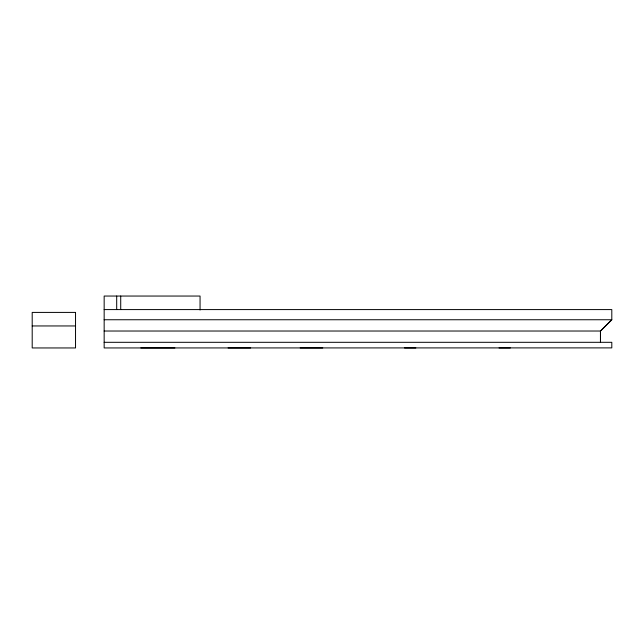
<?xml version="1.0" encoding="UTF-8"?>
<svg xmlns="http://www.w3.org/2000/svg" width="644" height="644" viewBox="0 0 644 644"><rect width="100%" height="100%" fill="white"/><g stroke="black" fill="none" stroke-linecap="round" stroke-linejoin="round"><path stroke-width="0.97" d="M104.159 331.024L600.514 331.024L611.8 319.746L611.8 309.587L104.159 309.587M104.159 319.746L611.8 319.746L600.441 331.024L600.441 342.31M32.2 325.953L75.533 325.953M104.159 342.31L611.8 342.31L611.8 347.889L104.159 347.945L104.159 296.047L200.059 296.047L200.059 310.046M140.827 347.945L174.894 347.945M228.089 347.945L250.653 347.945M300.185 347.945L322.749 347.945M404.545 347.945L415.831 347.945M499.036 347.945L510.322 347.945M600.514 331.024L600.514 342.31M120.718 296.047L120.718 309.587M116.693 296.047L116.693 309.587M75.533 312.412L32.2 312.412L32.2 347.953L75.533 347.953L75.533 312.412"/></g></svg>
